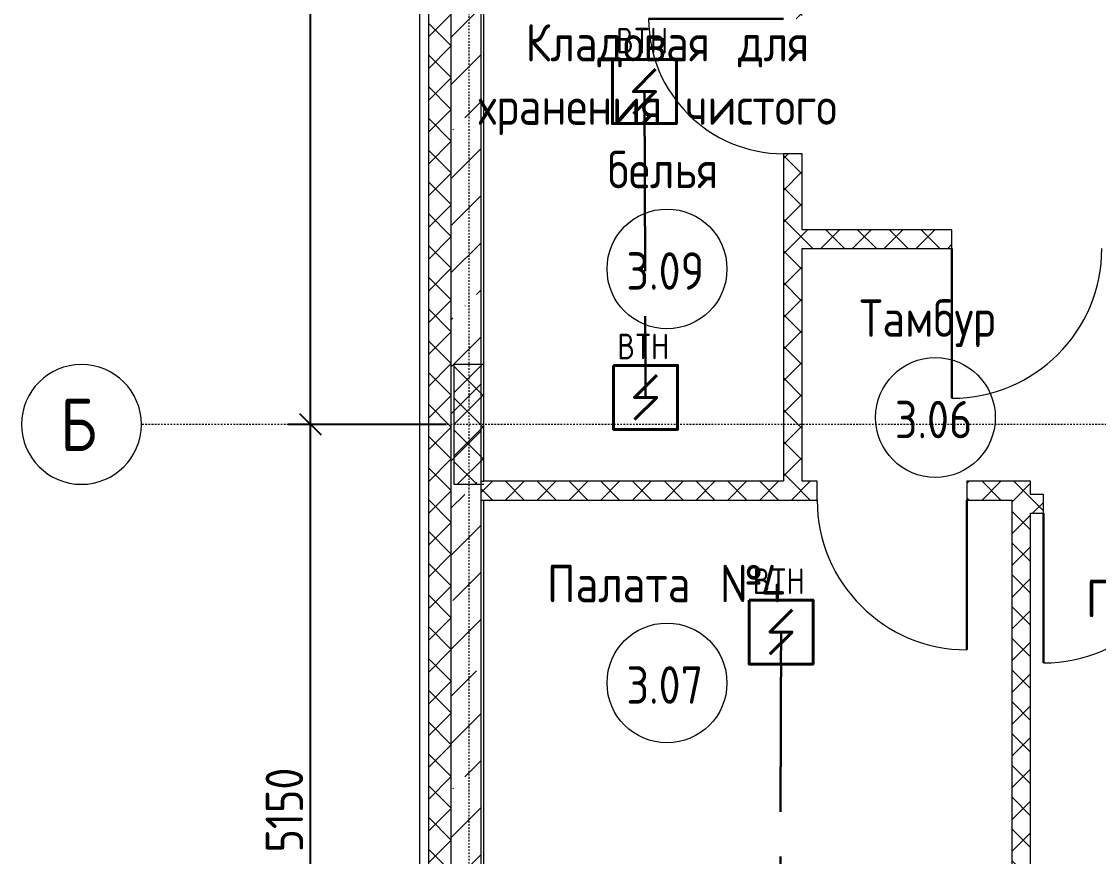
# Model space of a CAD drawing. Header units: millimetres. Extents: x -174154 to -170572, y -111302 to -109817.
# Drawn here: x -171778.7 to -171706.8, y -110911.1 to -110855.4 of the extents above; entities that cross this region are included whole.
import ezdxf

# ---------------------------------------------------------------- set-up
doc = ezdxf.new("R2010")
doc.units = ezdxf.units.MM
doc.set_wipeout_variables(frame=1)
doc.linetypes.add('ACAD_ISO02W100', pattern=[15, 12, -3])
doc.linetypes.add('ADSK_Линия сетки', pattern=[21, 12, -3, 3, -3])
doc.layers.get('Defpoints').update_dxf_attribs({"color": 70})
for name, color, linetype, lineweight in [('!Подложка', 252, 'ACAD_ISO02W100', 25), ('Двери', 7, 'Continuous', 18), ('Кабель ПС', 20, 'ACAD_ISO02W100', 30), ('Марки помещений', 7, 'Continuous', 18), ('Оси', 7, 'Continuous', 9), ('Панель', 7, 'Continuous', 18), ('ПС', 1, 'Continuous', 50), ('Размеры', 7, 'Continuous', 9), ('Стены разрез', 7, 'Continuous', 40), ('Стены штриховка', 7, 'Continuous', 18)]:
    doc.layers.add(name, color=color, linetype=linetype, lineweight=lineweight)
doc.styles.add('GOST Common', font='GOST Common.ttf', dxfattribs={"width": 0.9, "height": 250})
doc.styles.add('GOST Common_1', font='GOST Common.ttf', dxfattribs={"width": 0.9, "height": 350})
doc.styles.get("Standard").update_dxf_attribs({"font": 'GOST_A.TTF'})
doc.dimstyles.new('ADSK_Проверочный', dxfattribs={"dimscale": 304.8, "dimtxt": 251.428749, "dimasz": 0.463911, "dimexe": 0.492126, "dimexo": 0.492126, "dimgap": 0.164042, "dimtad": 1, "dimdec": 0, "dimdsep": 46, "dimtxsty": 'GOST Common', "dimblk1": 'OBLIQUE', "dimblk2": 'OBLIQUE', "dimsah": 1, "dimcen": 0.09, "dimazin": 0, "dimtfac": 1, "dimtdec": 4, "dimtix": 1, "dimtmove": 0, "dimatfit": 3, "dimfxl": 1, "dimtvp": 1, "dimtolj": 1, "dimtzin": 0, "dimarcsym": 2})
pattern_1 = [(45, (30280, 12305), (-106.066, 106.066), []), (135, (30280, 12305), (-106.066, -106.066), [])]

# ---------------------------------------------------------------- blocks, each defined once
blk = doc.blocks.new('*U11')
at = {"layer": 'ПС', "ltscale": 300, "insert": (138.9, 388.4), "char_height": 120, "width": 281.478, "attachment_point": 5, "bg_fill": 3, "box_fill_scale": 1, "bg_fill_color": 256, "bg_fill_transparency": 0}
blk.add_mtext('BTH', dxfattribs=at)
blk.add_wipeout([(0, 300), (300, 300), (300, 0), (0, 0)]).dxf.layer = 'ПС'
at = {"layer": 'ПС', "color": 1, "lineweight": 40}
blk.add_lwpolyline([(0, 300), (300, 300), (300, 0), (0, 0)], close=True, dxfattribs=at)
at = {"layer": 'ПС', "lineweight": 40, "ltscale": 100}
blk.add_lwpolyline([(202.1, 254.3), (97.9, 150), (202.1, 150), (97.9, 45.7)], dxfattribs=at)
blk = doc.blocks.new('AC_Дверь_Однопольная_ПВХ - 860х2080h В Л-799853-В_АР_ПЭ_03 Этаж')
at = {"layer": 'Панель', "lineweight": 30}
blk.add_line((450, 62.5), (450, 962.5), dxfattribs=at)
at = {"layer": 'Панель'}
blk.add_arc((450, 62.5), 900, 90, 180, dxfattribs=at)
blk = doc.blocks.new('AC_Дверь_Однопольная_ДеревяннаяНаружная_ГОСТ24698-81 - 960х2080h ГЛ-799317-В_АР_ПЭ_03 Этаж')
at = {"layer": 'Панель', "lineweight": 30}
blk.add_line((500, 62.5), (500, 1062.5), dxfattribs=at)
at = {"layer": 'Панель'}
blk.add_arc((500, 62.5), 1000, 90, 180, dxfattribs=at)
blk = doc.blocks.new('AC_Дверь_Однопольная_ДеревяннаяНаружная_ГОСТ24698-81 - 960х2080h Г-799396-В_АР_ПЭ_03 Этаж')
at = {"layer": 'Панель', "lineweight": 30}
blk.add_line((-500, 62.5), (-500, 1062.5), dxfattribs=at)
at = {"layer": 'Панель'}
blk.add_arc((-500, 62.5), 1000, 0, 90, dxfattribs=at)
blk = doc.blocks.new('Ось сетки - D8-4846-В_АР_ПЭ_03 Этаж')
at = {"layer": 'Оси', "lineweight": 18}
for start, end in [(360, 180), (180, 360)]:
    blk.add_arc((0, 0), 4, start, end, dxfattribs=at)
blk = doc.blocks.new('ADSK_Марка_Помещение_2_ГОСТ21-501-2011 - Имя и Категория-86712-В_АР_ПЭ_03 Этаж')
at = {"layer": 'Марки помещений'}
blk.add_circle((0, 0), 4, dxfattribs=at)
blk = doc.blocks.new('_Oblique')
at = {"color": 0, "linetype": 'ByBlock', "lineweight": -2}
blk.add_line((-0.5, -0.5), (0.5, 0.5), dxfattribs=at)
blk = doc.blocks.new('*D533')
at = {"layer": 'Defpoints', "color": 0, "transparency": 16777216}
for p in [(-727.1, 14465), (330, 14465), (330, 5465)]:
    blk.add_point(p, dxfattribs=at)
at = {"layer": 'Размеры', "color": 0, "lineweight": -2, "transparency": 16777216}
for p, q in [((180, 14465), (-877.1, 14465)), ((-727.1, 5465), (-727.1, 14465)), ((180, 5465), (-877.1, 5465))]:
    blk.add_line(p, q, dxfattribs=at)
at = {"layer": 'Размеры', "color": 0, "lineweight": -2, "transparency": 16777216, "xscale": 141.4, "yscale": 141.4, "zscale": 141.4}
for p, rotation in [((-727.1, 14465), 90), ((-727.1, 5465), 270)]:
    blk.add_blockref('_Oblique', p, dxfattribs=dict(at, rotation=rotation))
at = {"layer": 'Размеры', "color": 0, "transparency": 16777216, "insert": (-902.1, 9965), "char_height": 250, "width": 756.843, "attachment_point": 5, "rotation": 90, "style": 'GOST Common'}
blk.add_mtext('\\A1;9000', dxfattribs=at)
blk = doc.blocks.new('*D534')
at = {"layer": 'Defpoints', "color": 0, "transparency": 16777216}
for p in [(-727.1, 5465), (330, 5465), (330, 315)]:
    blk.add_point(p, dxfattribs=at)
at = {"layer": 'Размеры', "color": 0, "lineweight": -2, "transparency": 16777216}
for p, q in [((180, 5465), (-877.1, 5465)), ((-727.1, 315), (-727.1, 5465)), ((180, 315), (-877.1, 315))]:
    blk.add_line(p, q, dxfattribs=at)
at = {"layer": 'Размеры', "color": 0, "lineweight": -2, "transparency": 16777216, "xscale": 141.4, "yscale": 141.4, "zscale": 141.4}
for p, rotation in [((-727.1, 5465), 90), ((-727.1, 315), 270)]:
    blk.add_blockref('_Oblique', p, dxfattribs=dict(at, rotation=rotation))
at = {"layer": 'Размеры', "color": 0, "transparency": 16777216, "insert": (-902.1, 2890), "char_height": 250, "width": 700.591, "attachment_point": 5, "rotation": 90, "style": 'GOST Common'}
blk.add_mtext('\\A1;5150', dxfattribs=at)
blk = doc.blocks.new('A$C7b4e20c5')
at = {"layer": 'Стены разрез', "lineweight": 20, "true_color": 0x636466}
h = blk.add_hatch(dxfattribs=at)
h.set_pattern_fill('FP_1', color=251, style=0, pattern_type=2)
h.set_pattern_definition(pattern_1)
h.paths.add_polyline_path([(120.7, 210), (210, 210), (210, 14470), (60, 14470), (60, 210)])
h = blk.add_hatch(dxfattribs=at)
h.set_pattern_fill('FP_2', color=251, style=0, pattern_type=2)
h.set_pattern_definition([(45, (30280, 12305), (-314.309, 314.309), []), (45, (30594.3, 12305), (-314.309, 314.309), [555.625, -111.125, 3.353, -107.772])])
h.paths.add_polyline_path([(210, 410), (410, 410), (410, 14270), (210, 14270), (210, 430)])
h = blk.add_hatch(dxfattribs=at)
h.set_pattern_fill('FP_1', color=251, style=0, pattern_type=2)
h.set_pattern_definition(pattern_1)
h.paths.add_polyline_path([(2555, 5085), (2555, 7272.5), (2430, 7272.5), (2430, 5085)])
h.paths.add_polyline_path([(2430, 8172.5), (2555, 8172.5), (2555, 8765), (2430, 8765)])
h = blk.add_hatch(dxfattribs=at)
h.set_pattern_fill('FP_1', color=251, style=0, pattern_type=2)
h.set_pattern_definition(pattern_1)
h.paths.add_polyline_path([(12807.5, 6640), (12807.5, 6765), (12009.1, 6765), (12009.1, 6640), (12138.9, 6640)])
h.paths.add_polyline_path([(11009.1, 6640), (11009.1, 6765), (4555, 6765), (4555, 6640), (10109.1, 6640)])
h.paths.add_polyline_path([(3555, 6640), (3555, 6765), (2555, 6765), (2555, 6640), (3125.2, 6640)])
h = blk.add_hatch(dxfattribs=at)
h.set_pattern_fill('FP_1', color=251, style=0, pattern_type=2)
h.set_pattern_definition(pattern_1)
h.paths.add_polyline_path([(230, 5065), (430, 5065), (430, 5865), (230, 5865)])
h = blk.add_hatch(dxfattribs=at)
h.set_pattern_fill('FP_1', color=251, style=0, pattern_type=2)
h.set_pattern_definition(pattern_1)
h.paths.add_polyline_path([(4080, 4960), (4080, 5085), (3655, 5085), (3655, 4960), (3955, 4960)])
h.paths.add_polyline_path([(430, 4960), (2655, 4960), (2655, 5085), (410, 5085), (410, 4960)])
h = blk.add_hatch(dxfattribs=at)
h.set_pattern_fill('FP_1', color=251, style=0, pattern_type=2)
h.set_pattern_definition(pattern_1)
h.paths.add_polyline_path([(15143.4, 4872.5), (15317.5, 4872.5), (15317.5, 4997.5), (12734.1, 4997.5), (12734.1, 4872.5)])
h.paths.add_polyline_path([(11634.1, 4872.5), (11734.1, 4872.5), (11734.1, 4997.5), (11409.1, 4997.5), (11409.1, 4872.5), (11509.1, 4872.5)])
h.paths.add_polyline_path([(10409.1, 4872.5), (10409.1, 4997.5), (5165.1, 4997.5), (5165.1, 4872.5), (9134.3, 4872.5)])
h.paths.add_polyline_path([(4080, 4872.5), (4165.1, 4872.5), (4165.1, 4997.5), (4080, 4997.5), (4080, 4960)])
h = blk.add_hatch(dxfattribs=at)
h.set_pattern_fill('FP_1', color=251, style=0, pattern_type=2)
h.set_pattern_definition(pattern_1)
h.paths.add_polyline_path([(3955, 410), (4080, 410), (4080, 4960), (3955, 4960), (3955, 430)])
at = {"layer": 'Оси', "linetype": 'ADSK_Линия сетки'}
for p, q in [((330, 16592.9), (330, -2195)), ((32579.7, 5465), (-1856.4, 5465))]:
    blk.add_line(p, q, dxfattribs=at)
at = {"layer": 'Стены разрез', "color": 251, "lineweight": 20, "true_color": 0x636466}
for p, q in [((0, 14680), (0, 0)), ((430, 5085), (430, 8765)), ((2555, 7272.5), (2430, 7272.5)), ((2430, 7272.5), (2430, 5085)), ((2555, 6765), (2555, 7272.5)), ((3555, 6765), (2555, 6765)), ((3555, 6640), (3555, 6765)), ((2555, 5085), (2555, 6640)), ((2555, 6640), (3555, 6640)), ((430, 5865), (230, 5865)), ((230, 5865), (230, 5065)), ((430, 5085), (430, 5865)), ((230, 5065), (430, 5065)), ((2430, 5085), (430, 5085)), ((2655, 5085), (2555, 5085)), ((2655, 4960), (2655, 5085)), ((4080, 5085), (3655, 5085)), ((3655, 5085), (3655, 4960)), ((4080, 4997.5), (4080, 5085)), ((4165.1, 4997.5), (4080, 4997.5)), ((4165.1, 4872.5), (4165.1, 4997.5)), ((430, 430), (430, 4960)), ((430, 4960), (2655, 4960)), ((3655, 4960), (3955, 4960)), ((3955, 4960), (3955, 430)), ((4080, 430), (4080, 4872.5)), ((4080, 4872.5), (4165.1, 4872.5))]:
    blk.add_line(p, q, dxfattribs=at)
at = {"layer": 'Стены штриховка', "color": 251, "lineweight": 20, "true_color": 0x636466}
for p, q in [((60, 14620), (60, 60)), ((210, 14470), (210, 210)), ((410, 14270), (410, 410)), ((410, 5085), (430, 5085)), ((410, 4960), (430, 4960))]:
    blk.add_line(p, q, dxfattribs=at)
at = {"layer": 'Двери', "color": 251, "lineweight": 20, "true_color": 0x636466}
for name, p, rotation in [('AC_Дверь_Однопольная_ПВХ - 860х2080h В Л-799853-В_АР_ПЭ_03 Этаж', (2492.5, 7722.5), 89.9999999999999), ('AC_Дверь_Однопольная_ДеревяннаяНаружная_ГОСТ24698-81 - 960х2080h ГЛ-799317-В_АР_ПЭ_03 Этаж', (4055, 6702.5), 180), ('AC_Дверь_Однопольная_ДеревяннаяНаружная_ГОСТ24698-81 - 960х2080h Г-799396-В_АР_ПЭ_03 Этаж', (3155, 5022.5), 180), ('AC_Дверь_Однопольная_ДеревяннаяНаружная_ГОСТ24698-81 - 960х2080h ГЛ-799317-В_АР_ПЭ_03 Этаж', (4665.1, 4935), 180)]:
    blk.add_blockref(name, p, dxfattribs=dict(at, rotation=rotation))
at = {"layer": 'Марки помещений', "color": 251, "lineweight": 20, "true_color": 0x636466, "xscale": 99.99999999999993, "yscale": 99.99999999999993, "zscale": 99.99999999999993}
for p in [(1652.5, 6502.9), (3444.3, 5511.1), (1652.5, 3738.5)]:
    blk.add_blockref('ADSK_Марка_Помещение_2_ГОСТ21-501-2011 - Имя и Категория-86712-В_АР_ПЭ_03 Этаж', p, dxfattribs=at)
at = {"layer": 'Оси', "lineweight": 18, "xscale": 99.99999999999993, "yscale": 99.99999999999993, "zscale": 99.99999999999993, "rotation": 89.99999999999982}
blk.add_blockref('Ось сетки - D8-4846-В_АР_ПЭ_03 Этаж', (-2256.4, 5465), dxfattribs=at)
at = {"layer": 'Марки помещений', "color": 251, "lineweight": 20, "true_color": 0x636466, "char_height": 250, "attachment_point": 1, "style": 'GOST Common'}
for s, insert, width in [('Кладовая', (709.2, 8138.6), 1623.417), ('для', (2126.1, 8138.6), 584.43), ('хранения', (393.7, 7715.3), 1580.126), ('чистого', (1774.8, 7715.3), 1385.316), ('белья', (1256.9, 7291.9), 974.05), ('3.09', (1381.9, 6614.3), 663.797), ('Тамбур', (2938.4, 6299.8), 1233.797), ('3.06', (3173.7, 5622.5), 663.797), ('Палата', (851.8, 4527.1), 1305.949), ('\\fGOST Common|b0|i0|c204|p34|;\\W.9;№', (2006.7, 4527.1), 331.899), ('\\fGOST Common|b0|i0|c204|p34|;\\W.9;4', (2280.6, 4527.1), 216.456), ('Палата', (4449.9, 4427.1), 1305.949), ('3.07', (1381.9, 3849.8), 663.797)]:
    blk.add_mtext(s, dxfattribs=dict(at, insert=insert, width=width))
at = {"layer": 'Оси', "insert": (-2398.4, 5638.2), "char_height": 350, "width": 310.253, "attachment_point": 1, "style": 'GOST Common_1'}
blk.add_mtext('\\fGOST Common|b0|i0|c204|p34|;\\W.9;Б', dxfattribs=at)
at = {"layer": 'Размеры'}
for base, p1, p2, override, picture, middle in [((-727.1, 14465), (330, 5465), (330, 14465), {"dimpost": '<>', "dimfxl": 9000}, '*D533', (-902.1, 9965)), ((-727.1, 5465), (330, 315), (330, 5465), {"dimpost": '<>', "dimfxl": 5150}, '*D534', (-902.1, 2890))]:
    dim = blk.add_linear_dim(base=base, p1=p1, p2=p2, angle=90, dimstyle='ADSK_Проверочный', override=override, dxfattribs=at)
    dim.commit()
    dim.dimension.update_dxf_attribs({"geometry": picture, "text_midpoint": middle})

msp = doc.modelspace()

# ---------------------------------------------------------------- block references
at = {"layer": 'ПС', "color": 0, "xscale": 0.01424277820484836, "yscale": 0.01424277820484836, "zscale": 0.01424277820484836}
for p in [(-171739.281, -110862.171), (-171739.206, -110882.591), (-171730.166, -110898.262)]:
    msp.add_blockref('*U11', p, dxfattribs=at)

# ---------------------------------------------------------------- next in the draw order: linework, layer by layer
at = {"layer": 'Кабель ПС'}
for points in [[(-171737.144, -110860.035), (-171737.069, -110880.455)], [(-171728.03, -110896.125), (-171728.084, -110924.353)]]:
    msp.add_lwpolyline(points, dxfattribs=at)

# ---------------------------------------------------------------- next in the draw order: block references
at = {"layer": '!Подложка', "ltscale": 20, "xscale": 0.01, "yscale": 0.01, "zscale": 0.01}
msp.add_blockref('A$C7b4e20c5', (-171752.166, -110936.912), dxfattribs=at)

doc.saveas('drawing.dxf')
